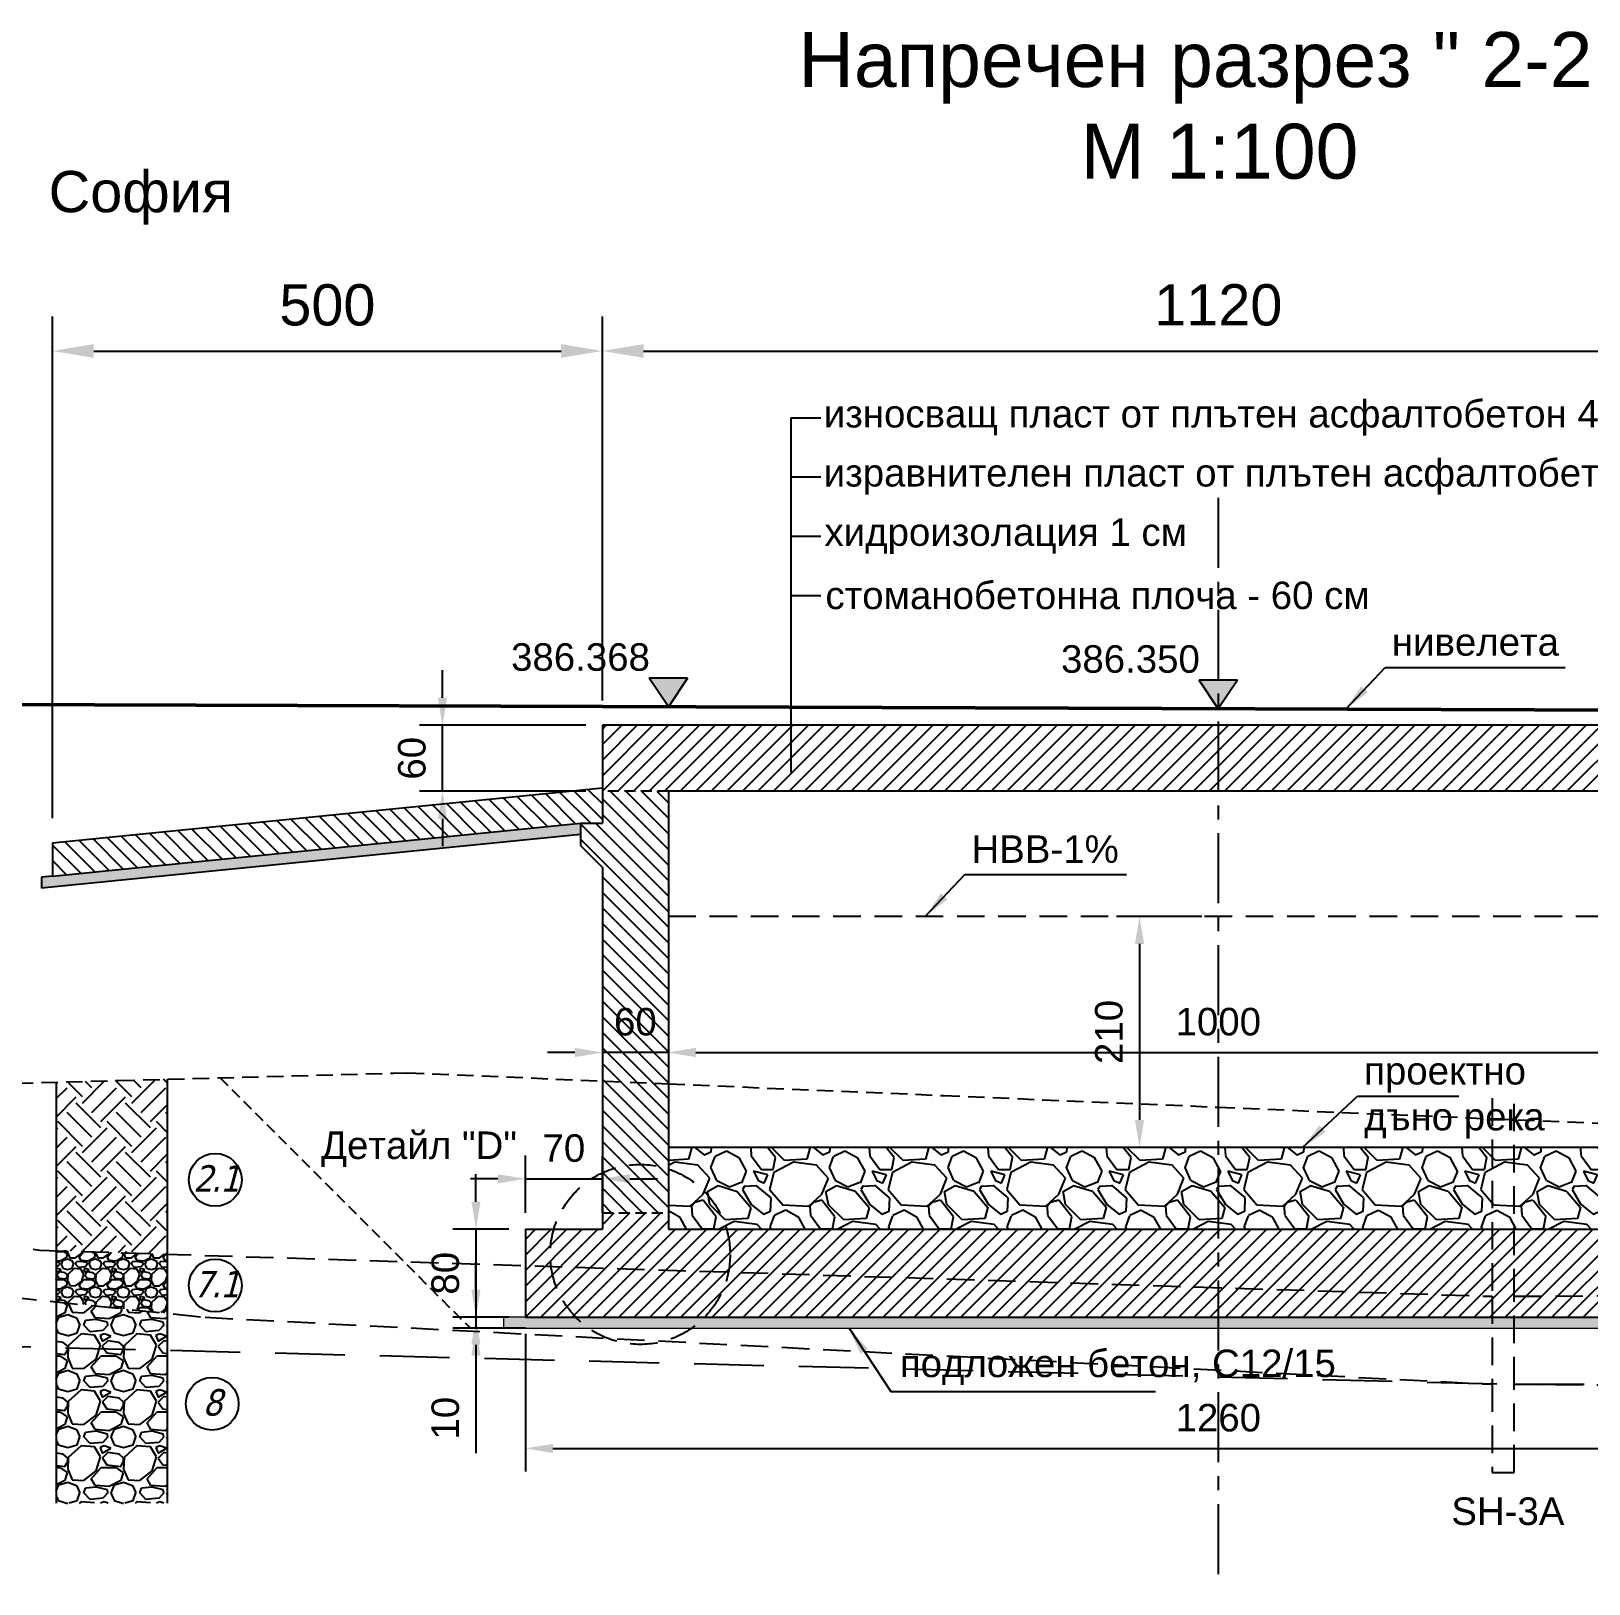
# Model space of a CAD drawing. Header units: centimetres. Extents: x 8495135 to 959133560, y 4530079 to 463453963.
# Drawn here: x 959087916 to 959089332, y 463409366 to 463410777 of the extents above; entities that cross this region are included whole.
import ezdxf
from ezdxf.enums import TextEntityAlignment as Align

# ---------------------------------------------------------------- set-up
doc = ezdxf.new("R2010")
doc.units = ezdxf.units.CM
doc.header["$LTSCALE"] = 0.1
for name, pattern in [('CENTER', [50.8, 31.75, -6.35, 6.35, -6.35]), ('DASHED', [0.75, 0.5, -0.25]), ('HIDDEN', [9.525, 6.35, -3.175]), ('LK_HIDDEN', [7.5, 5, -2.5])]:
    doc.linetypes.add(name, pattern=pattern)
for name, color, linetype, lineweight in [('31_VERT_ALIGNM', 1, 'Continuous', 50), ('br_text', 2, 'Continuous', 35), ('dimension', 1, 'Continuous', 20), ('golemi syoryjenia', 161, 'Continuous', 35)]:
    doc.layers.add(name, color=color, linetype=linetype, lineweight=lineweight)
for name, color, linetype in [('br_dimension', 1, 'Continuous'), ('br_hatch', 9, 'Continuous'), ('br_hatch_dark', 8, 'Continuous'), ('br_view_yellow', 2, 'Continuous'), ('hatch', 253, 'Continuous'), ('Kustendilska voda', 12, 'Continuous'), ('plast', 7, 'Continuous')]:
    doc.layers.add(name, color=color, linetype=linetype)
doc.styles.add('1-10 cm', font='arial.ttf', dxfattribs={"height": 2.5})
doc.styles.add('MM 1 to 100', font='arial.ttf', dxfattribs={"height": 25})
doc.styles.add('MM 1 to 150', font='arial.ttf', dxfattribs={"height": 37.5})
doc.styles.add('MM 1 to 25', font='arial.ttf', dxfattribs={"height": 6.25})
doc.styles.add('MM_ARIAL', font='arial.ttf')
doc.styles.get("Standard").update_dxf_attribs({"font": 'arial.ttf'})
doc.dimstyles.new('MM DIM 1 to 100', dxfattribs={"dimscale": 10, "dimtxt": 2.5, "dimasz": 2.5, "dimexe": 2.1, "dimexo": 1.5, "dimgap": 1.5, "dimtad": 1, "dimdec": 0, "dimdsep": 46, "dimtxsty": 'MM_ARIAL', "dimcen": 3, "dimclrd": 1, "dimclre": 1, "dimclrt": 7, "dimaunit": 2, "dimadec": 1, "dimazin": 0, "dimtp": 100, "dimtm": 3, "dimtfac": 1, "dimtdec": 0, "dimtix": 1, "dimtmove": 0, "dimatfit": 3, "dimfxl": 0, "dimtolj": 1, "dimtzin": 0, "dimarcsym": 0})
doc.dimstyles.new('MM DIM 1 to 150', dxfattribs={"dimscale": 15, "dimtxt": 2.5, "dimasz": 2.5, "dimexe": 2.1, "dimexo": 1.5, "dimgap": 1.5, "dimtad": 1, "dimdec": 0, "dimdsep": 46, "dimtxsty": 'MM_ARIAL', "dimcen": 3, "dimclrd": 1, "dimclre": 1, "dimclrt": 7, "dimaunit": 2, "dimadec": 1, "dimazin": 0, "dimtp": 100, "dimtm": 3, "dimtfac": 1, "dimtdec": 0, "dimtix": 1, "dimtmove": 0, "dimatfit": 3, "dimfxl": 0, "dimtolj": 1, "dimtzin": 0, "dimarcsym": 0})

# ---------------------------------------------------------------- blocks, each defined once
blk = doc.blocks.new('*D886')
at = {"layer": 'br_dimension', "color": 1, "lineweight": -2, "transparency": 16777216}
for p, q in [((959088495.4, 463409861), (959088495.4, 463409828)), ((959089495.4, 463409861), (959089495.4, 463409828)), ((959088520.4, 463409849), (959089470.4, 463409849))]:
    blk.add_line(p, q, dxfattribs=at)
at = {"layer": 'br_dimension', "color": 1, "transparency": 16777216}
for points in [[(959088520.4, 463409853.2), (959088520.4, 463409844.8), (959088495.4, 463409849)], [(959089470.4, 463409853.2), (959089470.4, 463409844.8), (959089495.4, 463409849)]]:
    blk.add_solid(points, dxfattribs=at)
at = {"layer": 'br_dimension', "color": 7, "transparency": 16777216, "insert": (959088995.4, 463409876.8), "char_height": 25, "attachment_point": 5, "style": 'MM_ARIAL'}
blk.add_mtext('\\A1;1000', dxfattribs=at)
blk = doc.blocks.new('*D889')
at = {"layer": 'br_dimension', "color": 1, "lineweight": -2, "transparency": 16777216}
for p, q in [((959088365.4, 463409593.3), (959088365.4, 463409468.1)), ((959089625.4, 463409593.3), (959089625.4, 463409468.1)), ((959088390.4, 463409489.1), (959089600.4, 463409489.1))]:
    blk.add_line(p, q, dxfattribs=at)
at = {"layer": 'br_dimension', "color": 1, "transparency": 16777216}
for points in [[(959088390.4, 463409493.3), (959088390.4, 463409485), (959088365.4, 463409489.1)], [(959089600.4, 463409493.3), (959089600.4, 463409485), (959089625.4, 463409489.1)]]:
    blk.add_solid(points, dxfattribs=at)
at = {"layer": 'br_dimension', "color": 7, "transparency": 16777216, "insert": (959088995.4, 463409516.9), "char_height": 25, "attachment_point": 5, "style": 'MM_ARIAL'}
blk.add_mtext('\\A1;1260', dxfattribs=at)
blk = doc.blocks.new('*D891')
at = {"layer": 'br_dimension', "color": 1, "lineweight": -2, "transparency": 16777216}
for p, q in [((959088495.4, 463409874.5), (959088495.4, 463409827.9)), ((959088435.4, 463409851.7), (959088435.4, 463409827.9)), ((959088410.4, 463409848.9), (959088385.4, 463409848.9)), ((959088495.4, 463409848.9), (959088435.4, 463409848.9)), ((959088520.4, 463409848.9), (959088545.4, 463409848.9))]:
    blk.add_line(p, q, dxfattribs=at)
at = {"layer": 'br_dimension', "color": 1, "transparency": 16777216}
for points in [[(959088410.4, 463409853.1), (959088410.4, 463409844.7), (959088435.4, 463409848.9)], [(959088520.4, 463409853.1), (959088520.4, 463409844.7), (959088495.4, 463409848.9)]]:
    blk.add_solid(points, dxfattribs=at)
at = {"layer": 'br_dimension', "color": 7, "transparency": 16777216, "insert": (959088465.4, 463409876.7), "char_height": 25, "attachment_point": 5, "style": 'MM_ARIAL'}
blk.add_mtext('\\A1;60', dxfattribs=at)
blk = doc.blocks.new('*D892')
at = {"layer": 'br_view_yellow', "color": 1, "lineweight": -2, "transparency": 16777216}
for p, q in [((959088320.5, 463409713.3), (959088320.5, 463409738.3)), ((959088350.4, 463409688.3), (959088299.5, 463409688.3)), ((959088320.5, 463409688.3), (959088320.5, 463409608.3)), ((959088350.4, 463409608.3), (959088299.5, 463409608.3)), ((959088320.5, 463409583.3), (959088320.5, 463409558.3))]:
    blk.add_line(p, q, dxfattribs=at)
at = {"layer": 'br_view_yellow', "color": 1, "transparency": 16777216}
for points in [[(959088316.3, 463409713.3), (959088324.6, 463409713.3), (959088320.5, 463409688.3)], [(959088316.3, 463409583.3), (959088324.6, 463409583.3), (959088320.5, 463409608.3)]]:
    blk.add_solid(points, dxfattribs=at)
at = {"layer": 'br_view_yellow', "color": 7, "transparency": 16777216, "insert": (959088292.7, 463409648.3), "char_height": 25, "attachment_point": 5, "rotation": 90, "style": 'MM_ARIAL'}
blk.add_mtext('\\A1;80', dxfattribs=at)
blk = doc.blocks.new('*D893')
at = {"layer": 'br_dimension', "color": 1, "lineweight": -2, "transparency": 16777216}
for p, q in [((959088320.5, 463409633.3), (959088320.5, 463409658.3)), ((959088350.4, 463409608.3), (959088299.5, 463409608.3)), ((959088330.4, 463409598.3), (959088299.5, 463409598.3)), ((959088320.5, 463409608.3), (959088320.5, 463409598.3)), ((959088320.5, 463409573.3), (959088320.5, 463409484.9))]:
    blk.add_line(p, q, dxfattribs=at)
at = {"layer": 'br_dimension', "color": 1, "transparency": 16777216}
for points in [[(959088316.3, 463409633.3), (959088324.6, 463409633.3), (959088320.5, 463409608.3)], [(959088316.3, 463409573.3), (959088324.6, 463409573.3), (959088320.5, 463409598.3)]]:
    blk.add_solid(points, dxfattribs=at)
at = {"layer": 'br_dimension', "color": 7, "transparency": 16777216, "insert": (959088292.7, 463409516.6), "char_height": 25, "attachment_point": 5, "rotation": 90, "style": 'MM_ARIAL'}
blk.add_mtext('\\A1;10', dxfattribs=at)
blk = doc.blocks.new('*D894')
at = {"layer": 'br_dimension', "color": 1, "lineweight": -2, "transparency": 16777216}
for p, q in [((959088980.4, 463409972.6), (959088902.8, 463409972.6)), ((959088923.8, 463409947.6), (959088923.8, 463409787.6)), ((959088980.4, 463409762.6), (959088902.8, 463409762.6))]:
    blk.add_line(p, q, dxfattribs=at)
at = {"layer": 'br_dimension', "color": 1, "transparency": 16777216}
for points in [[(959088919.6, 463409947.6), (959088927.9, 463409947.6), (959088923.8, 463409972.6)], [(959088919.6, 463409787.6), (959088927.9, 463409787.6), (959088923.8, 463409762.6)]]:
    blk.add_solid(points, dxfattribs=at)
at = {"layer": 'br_dimension', "color": 7, "transparency": 16777216, "insert": (959088896, 463409867.6), "char_height": 25, "attachment_point": 5, "rotation": 90, "style": 'MM_ARIAL'}
blk.add_mtext('\\A1;210', dxfattribs=at)
blk = doc.blocks.new('*D895')
at = {"layer": 'br_dimension', "color": 1, "lineweight": -2, "transparency": 16777216}
for p, q in [((959088365.4, 463409703.3), (959088365.4, 463409755.2)), ((959088435.4, 463409703.3), (959088435.4, 463409755.2)), ((959088340.4, 463409734.2), (959088315.4, 463409734.2)), ((959088365.4, 463409734.2), (959088435.4, 463409734.2)), ((959088460.4, 463409734.2), (959088485.4, 463409734.2))]:
    blk.add_line(p, q, dxfattribs=at)
at = {"layer": 'br_dimension', "color": 1, "transparency": 16777216}
for points in [[(959088340.4, 463409738.3), (959088340.4, 463409730), (959088365.4, 463409734.2)], [(959088460.4, 463409738.3), (959088460.4, 463409730), (959088435.4, 463409734.2)]]:
    blk.add_solid(points, dxfattribs=at)
at = {"layer": 'br_dimension', "color": 7, "transparency": 16777216, "insert": (959088400.4, 463409761.9), "char_height": 25, "attachment_point": 5, "style": 'MM_ARIAL'}
blk.add_mtext('\\A1;70', dxfattribs=at)
blk = doc.blocks.new('*D884')
at = {"layer": 'br_view_yellow', "color": 1, "linetype": 'ByBlock', "lineweight": -2, "ltscale": 3, "transparency": 16777216}
for p, q in [((959088290, 463410171.3), (959088290, 463410196.3)), ((959088420.4, 463410146.3), (959088269, 463410146.3)), ((959088290, 463410086.3), (959088290, 463410146.3)), ((959088420.4, 463410086.3), (959088269, 463410086.3)), ((959088290, 463410061.3), (959088290, 463410036.3))]:
    blk.add_line(p, q, dxfattribs=at)
at = {"layer": 'br_view_yellow', "color": 1, "linetype": 'ByBlock', "ltscale": 3, "transparency": 16777216}
for points in [[(959088285.9, 463410171.3), (959088294.2, 463410171.3), (959088290, 463410146.3)], [(959088285.9, 463410061.3), (959088294.2, 463410061.3), (959088290, 463410086.3)]]:
    blk.add_solid(points, dxfattribs=at)
at = {"layer": 'br_view_yellow', "color": 7, "linetype": 'ByBlock', "ltscale": 3, "transparency": 16777216, "insert": (959088262.3, 463410116.3), "char_height": 25, "attachment_point": 5, "rotation": 90, "style": 'MM_ARIAL'}
blk.add_mtext('\\A1;60', dxfattribs=at)
blk = doc.blocks.new('*U819')
at = {"ltscale": 0.5}
blk.add_hatch(color=256, dxfattribs=at).paths.add_polyline_path([(-17.5, 26), (0, 0), (17.5, 26)])
for p, q in [((-17.5, 26), (17.5, 26)), ((-17.5, 26), (0, 0)), ((0, 0), (17.5, 26)), ((-40, 0), (0, 0)), ((0, 0), (40, 0))]:
    blk.add_line(p, q, dxfattribs=at)
at = {"color": 7, "ltscale": 0.5, "style": '1-10 cm'}
blk.add_attdef('1', text='', height=25, dxfattribs=at).set_placement((79.9, 32.7), align=Align.CENTER)
blk = doc.blocks.new('*D897')
at = {"layer": 'br_hatch', "color": 1, "lineweight": -2, "transparency": 16777216}
for p, q in [((959087935.4, 463410061.8), (959087935.4, 463410517.9)), ((959088435.4, 463410168.8), (959088435.4, 463410517.9)), ((959087972.9, 463410486.4), (959088397.9, 463410486.4))]:
    blk.add_line(p, q, dxfattribs=at)
at = {"layer": 'br_hatch', "color": 1, "transparency": 16777216}
for points in [[(959087972.9, 463410492.7), (959087972.9, 463410480.2), (959087935.4, 463410486.4)], [(959088397.9, 463410492.7), (959088397.9, 463410480.2), (959088435.4, 463410486.4)]]:
    blk.add_solid(points, dxfattribs=at)
at = {"layer": 'br_hatch', "color": 7, "transparency": 16777216, "insert": (959088185.4, 463410528.1), "char_height": 37.5, "attachment_point": 5, "style": 'MM_ARIAL'}
blk.add_mtext('\\A1;500', dxfattribs=at)
blk = doc.blocks.new('*D885')
at = {"layer": 'br_hatch', "color": 1, "lineweight": -2, "transparency": 16777216}
for p, q in [((959088435.4, 463410168.8), (959088435.4, 463410517.9)), ((959089555.4, 463410168.8), (959089555.4, 463410517.9)), ((959088472.9, 463410486.4), (959089517.9, 463410486.4))]:
    blk.add_line(p, q, dxfattribs=at)
at = {"layer": 'br_hatch', "color": 1, "transparency": 16777216}
for points in [[(959088472.9, 463410492.7), (959088472.9, 463410480.2), (959088435.4, 463410486.4)], [(959089517.9, 463410492.7), (959089517.9, 463410480.2), (959089555.4, 463410486.4)]]:
    blk.add_solid(points, dxfattribs=at)
at = {"layer": 'br_hatch', "color": 7, "transparency": 16777216, "insert": (959088995.4, 463410528.1), "char_height": 37.5, "attachment_point": 5, "style": 'MM_ARIAL'}
blk.add_mtext('\\A1;1120', dxfattribs=at)

msp = doc.modelspace()

# ---------------------------------------------------------------- hatches: boundary and pattern name
at = {"layer": 'br_hatch'}
h = msp.add_hatch(dxfattribs=at)
h.set_pattern_fill('_USER', color=256, scale=10, angle=45, style=0, pattern_type=0)
h.set_pattern_definition([(45, (959088435.403, 463410086.289), (-7.07107, 7.07107), [])])
h.paths.add_polyline_path([(959089473.18, 463410146.29), (959088995.42, 463410146.29), (959088995.42, 463410086.29), (959089455.08, 463410086.29, -0.1391006)])
h.paths.add_polyline_path([(959089555.4, 463410146.29), (959089473.18, 463410146.29, 0.1391006), (959089455.08, 463410086.29), (959089495.4, 463410086.29), (959089555.4, 463410086.29)])
h.paths.add_polyline_path([(959088995.42, 463410146.29), (959088435.4, 463410146.29), (959088435.4, 463410086.29), (959088495.4, 463410086.29), (959088995.42, 463410086.29)])
h = msp.add_hatch(dxfattribs=at)
h.set_pattern_fill('_USER', color=256, scale=10, angle=135, style=0, pattern_type=0)
h.set_pattern_definition([(135, (959087935.405, 463410009.182), (-7.07107, -7.07107), [])])
h.paths.add_polyline_path([(959088435.4, 463410089.33), (959087935.41, 463410039.33), (959087935.41, 463410009.18), (959088415.41, 463410057.18), (959088435.4, 463410057.18)])
h = msp.add_hatch(dxfattribs=at)
h.set_pattern_fill('_USER', color=256, scale=10, angle=135, style=0, pattern_type=0)
h.set_pattern_definition([(135, (959088415.405, 463409703.309), (-7.07107, -7.07107), [])])
h.paths.add_polyline_path([(959088495.4, 463409743.03, 0.1904634), (959088435.4, 463409739.57), (959088435.4, 463409703.31), (959088495.4, 463409703.31)])
h.paths.add_polyline_path([(959088495.4, 463409820.45), (959088435.4, 463409823.01), (959088435.4, 463409739.57, -0.1904634), (959088495.4, 463409743.03)])
h.paths.add_polyline_path([(959088495.4, 463410086.29), (959088435.4, 463410086.29), (959088435.4, 463410057.18), (959088415.41, 463410057.18), (959088415.41, 463410037.18), (959088435.4, 463410017.18), (959088435.4, 463409823.01), (959088495.4, 463409820.45)])
h.paths.add_polyline_path([(959088439.92, 463409850.72), (959088491.27, 463409850.72), (959088491.27, 463409902.23), (959088439.92, 463409902.23)], flags=24)
h = msp.add_hatch(dxfattribs=at)
h.set_pattern_fill('EARTH', color=256, scale=5, angle=45)
h.set_pattern_definition([(45, (950583317.75, 458882614.43), (4e-15, 44.90128061), [31.75, -31.75]), (45, (950583309.33, 458882622.848), (4e-15, 44.90128061), [31.75, -31.75]), (45, (950583300.912, 458882631.267), (4e-15, 44.90128061), [31.75, -31.75]), (135, (950583300.912, 458882636.88), (-44.90128061, 4e-15), [31.75, -31.75]), (135, (950583309.33, 458882645.3), (-44.90128061, 4e-15), [31.75, -31.75]), (135, (950583317.75, 458882653.718), (-44.90128061, 4e-15), [31.75, -31.75])])
h.paths.add_polyline_path([(959088039.74, 463409824.64), (959088025.24, 463409824.25), (959087938.94, 463409821.92), (959087938.94, 463409668.85), (959088032.62, 463409665.87), (959088039.74, 463409665.64)])
h = msp.add_hatch(dxfattribs=at)
h.set_pattern_fill('GRAVEL', color=256, scale=3, angle=135, style=0)
h.set_pattern_definition([(3.0128, (959088402.727, 463409673.222), (915.987086, 53.881766), [10.2516, -1014.915]), (319.9697, (959088412.9643, 463409673.761), (-700.460643, 592.69833), [17.5922, -1741.62]), (267.5104, (959088426.4347, 463409662.4458), (53.882508, 1131.512458), [12.4045, -1228.041]), (42.2737, (959088460.919, 463409654.9023), (-1131.51169, -1023.749085), [16.0202, -1585.992]), (67.8337, (959088472.7728, 463409665.6786), (-377.17036, -915.987257), [15.709, -1555.194]), (132.2737, (959088478.6998, 463409680.2267), (1023.749085, -1131.51169), [16.0201, -1585.992]), (172.6942, (959088467.9235, 463409692.0806), (1239.275307, -161.645533), [21.1858, -2097.393]), (207.2553, (959088446.9097, 463409694.7747), (-1562.565663, -808.22264), [20.0016, -1980.159]), (256.4296, (959088429.1288, 463409685.6148), (-269.406749, -1131.511558), [16.0744, -1591.365]), (310.2364, (959088425.357, 463409669.989), (-538.815407, 646.57747), [18.3514, -899.217]), (357.3974, (959088437.211, 463409655.98), (1239.274593, -53.882327), [23.7323, -2349.504]), (273.8141, (959088408.115, 463409708.784), (53.881794, -700.45924), [8.1, -801.918]), (306.4692, (959088408.6538, 463409700.7016), (-592.695563, 808.222253), [15.4105, -1525.638]), (0, (959088417.814, 463409688.31), (53.8815, 53.8815), [10.7763, -96.9867]), (338.1986, (959088415.12, 463409678.071), (-377.17214, 161.64505), [5.8032, -574.518]), (66.8014, (959088420.508, 463409675.916), (-107.76314, -215.52629), [8.207, -402.144]), (165.9638, (959088423.74, 463409683.46), (-269.4076, 53.88128), [13.3296, -430.989]), (296.565, (959088410.81, 463409686.692), (-53.88167, 161.6446), [9.6386, -231.327]), (151.3895, (959088451.759, 463409644.665), (-700.459938, 377.17139), [13.5026, -1336.764]), (205.3462, (959088439.905, 463409651.1306), (808.221612, 377.17052), [11.328, -1121.466]), (68.1986, (959088400.033, 463409675.916), (-161.64505, -377.17214), [11.6064, -568.716]), (118.6105, (959088404.3433, 463409686.6924), (377.17139, -700.459938), [13.5026, -1336.764]), (114.444, (959088485.166, 463409678.071), (161.645075, -377.17096), [13.021, -638.031]), (69.7751, (959088479.7774, 463409689.9253), (-323.289573, -862.103685), [10.9102, -1080.108]), (201.8014, (959088453.375, 463409730.336), (-377.17214, -161.64505), [11.6064, -568.716]), (152.354, (959088442.599, 463409726.026), (915.985837, -484.934193), [12.7735, -1264.572]), (204.444, (959088479.777, 463409703.9345), (377.17096, 161.645075), [6.5105, -644.544]), (236.3099, (959088456.608, 463409727.104), (-161.64419, -269.40673), [3.8855, -384.66]), (300.9638, (959088454.453, 463409723.87), (-107.76328, 215.52617), [15.709, -298.4715]), (321.009, (959088462.5353, 463409710.4003), (-592.695984, 484.933162), [14.558, -1441.242]), (78.69, (959088428.59, 463409688.309), (-53.8814, -161.64452), [10.9897, -263.7534]), (128.1572, (959088430.7452, 463409699.0852), (-808.222947, 1023.750059), [19.1867, -1899.48]), (195.9454, (959088418.891, 463409714.172), (592.695503, 161.64421), [7.8452, -776.682]), (225, (959088411.35, 463409712.02), (-7e-15, -107.763), [4.572, -71.628]), (255.2564, (959088461.9965, 463409707.706), (161.644877, 592.696257), [10.586, -1048.017]), (183.0128, (959088459.3024, 463409697.469), (-915.987086, -53.881766), [20.5033, -1004.664]), (135, (959088438.83, 463409696.39), (-107.763, 7e-15), [19.812, -56.388]), (100.3048, (959088424.818, 463409710.4003), (161.64364, -915.985227), [12.0483, -1192.779]), (29.0546, (959088422.663, 463409722.254), (269.40833, 161.64499), [11.095, -543.651]), (342.646, (959088432.3617, 463409727.6424), (1562.564544, -484.933132), [18.0643, -1788.375]), (310.4261, (959088449.6037, 463409722.2543), (646.578863, -754.341415), [19.1109, -1891.974]), (310.4261, (959088449.6037, 463409722.2543), (646.578863, -754.341415), [19.1109, -1891.974])])
h.paths.add_polyline_path([(959088995.42, 463409762.65), (959088495.4, 463409762.65), (959088495.4, 463409743.03, -0.2468233), (959088548.25, 463409688.31), (959088995.42, 463409688.31)])
h.paths.add_polyline_path([(959089495.4, 463409762.65), (959088995.42, 463409762.65), (959088995.42, 463409688.31), (959089495.4, 463409688.31)])
h.paths.add_polyline_path([(959088495.4, 463409743.03), (959088495.4, 463409688.31), (959088548.25, 463409688.31, 0.2468233)], flags=17)
h = msp.add_hatch(dxfattribs=at)
h.set_pattern_fill('_USER', color=256, scale=10, angle=45, style=0, pattern_type=0)
h.set_pattern_definition([(45, (959088365.403, 463409608.306), (-7.07107, 7.07107), [])])
h.paths.add_polyline_path([(959088388.03, 463409665.4, -0.071117), (959088391.3, 463409688.31), (959088365.4, 463409688.31), (959088365.4, 463409608.31), (959088411.27, 463409608.31, -0.1957588)])
h.paths.add_polyline_path([(959088551.52, 463409665.4, 0.071117), (959088548.25, 463409688.31), (959088495.4, 463409688.31), (959088495.4, 463409703.31), (959088435.4, 463409703.31), (959088435.4, 463409688.31), (959088391.3, 463409688.31, 0.071117), (959088388.03, 463409665.4, 0.1957588), (959088411.27, 463409608.31), (959088528.28, 463409608.31, 0.1957575)])
h.paths.add_polyline_path([(959088995.42, 463409688.31), (959088548.25, 463409688.31, -0.071117), (959088551.52, 463409665.4, -0.1957575), (959088528.28, 463409608.31), (959088995.42, 463409608.31)])
h.paths.add_polyline_path([(959089625.4, 463409688.31), (959089555.4, 463409688.31), (959089555.4, 463409703.31), (959089495.4, 463409703.31), (959089495.4, 463409688.31), (959088995.42, 463409688.31), (959088995.42, 463409608.31), (959089625.4, 463409608.31)])
h = msp.add_hatch(dxfattribs=at)
h.set_pattern_fill('GRAVEL', color=256)
h.set_pattern_definition([(228.0127875, (950583336.0379, 458882639.8294), (-203.20000001596, -228.5999999858), [3.4172144, -338.304836396]), (184.969741, (950583333.7519, 458882637.2894), (304.7999998794, 25.40000144698), [5.8640472, -580.540488935]), (132.5104471, (950583327.9099, 458882636.7814), (254.00000010727, -279.39999990246), [4.1348152, -409.34722794]), (267.273689, (950583318.0039, 458882630.4314), (25.4000000532, 507.99999999733), [5.3400452, -528.66437426]), (292.83365418, (950583317.7499, 458882625.0974), (-127.00000001063, 304.79999999555), [5.236337, -518.398077453]), (357.273689, (950583319.7819, 458882620.2714), (-507.99999999733, 25.4000000532), [5.3400452, -528.66437426]), (37.69424047, (950583325.11585, 458882620.0174), (-330.19999998536, -254.000000019), [7.0619366, -699.13115314]), (72.25532837, (950583330.70385, 458882624.3354), (177.80000004779, 558.79999998479), [6.6671952, -660.05256602]), (121.42956562, (950583332.7359, 458882630.6854), (-203.20000002883, 330.19999998226), [5.35813, -530.45545699]), (175.2363583, (950583329.9419, 458882635.2574), (279.399999996, -25.4000000439), [6.1171328, -299.7393695]), (222.3974378, (950583323.84585, 458882635.7654), (-304.79999999025, -279.40000001064), [7.9107792, -783.16772512]), (138.81407483, (950583343.1499, 458882630.1774), (-177.79999998934, 152.4000000124), [2.7000454, -267.305658243]), (171.4692344, (950583341.1179, 458882631.9554), (330.2000000089, -50.79999994237), [5.1368198, -508.54638997]), (225, (950583336.038, 458882632.717), (-4e-15, -25.4), [3.5920934, -32.328931084]), (203.19859051, (950583334.26, 458882635.7654), (127.0000000035, 50.7999999911), [1.9344132, -191.50622369]), (291.80140949, (950583332.482, 458882635.0034), (-25.4000000053, 76.1999999982), [2.7356562, -134.0475299]), (30.96375653, (950583333.498, 458882632.4634), (76.2000000019, 50.7999999972), [4.4431966, -143.66298153]), (161.56505118, (950583337.308, 458882634.749), (50.800000001, -25.3999999973), [3.2128714, -77.10898117]), (16.389540334, (950583317.7499, 458882635.0034), (254, 76.2), [4.50088, -445.588266725]), (70.34617594, (950583322.0679, 458882636.2734), (-101.6000000093, -279.3999999967), [3.7759894, -373.82215678]), (293.19859051, (950583337.308, 458882639.8294), (-50.7999999911, 127.0000000036), [3.868801, -189.57183589]), (343.61045967, (950583338.8319, 458882636.2734), (-254.00000000532, 76.19999998223), [4.50088, -445.588266725]), (339.44395478, (950583317.75, 458882619.2554), (-127, 50.8), [4.340352, -212.67734313]), (294.7751406, (950583321.8139, 458882617.7314), (-127.00000015117, 279.39999993127), [3.6367212, -360.03593381]), (66.80140949, (950583337.562, 458882614.4294), (50.799999992, 127.0000000032), [3.868801, -189.57183589]), (17.35402464, (950583339.0859, 458882617.9854), (-330.19999999343, -101.60000002132), [4.2578274, -421.5237598]), (69.44395478, (950583325.116, 458882614.4294), (-50.8000000009, -126.99999999965), [2.170176, -214.84751913]), (101.309932474, (950583336.038, 458882614.4294), (-25.4, 101.6), [1.295146, -128.219949645]), (165.96375653, (950583335.784, 458882615.6994), (76.2, -25.4), [5.236337, -99.49054589]), (186.00900596, (950583330.7039, 458882616.9694), (253.99999999865, 25.4000000133), [4.85267, -480.413648633]), (303.69006753, (950583333.498, 458882630.1774), (-25.4000000035, 50.799999998), [3.6632388, -87.9177636]), (353.15722659, (950583335.5299, 458882627.1294), (431.80000000266, -50.79999997739), [6.3955676, -633.16009065]), (60.9453959, (950583341.8799, 458882626.3674), (-101.6000000028, -177.7999999984), [2.6150824, -258.89392318]), (90, (950583343.15, 458882628.653), (-25.4, 25.4), [1.524, -23.876]), (120.25643716, (950583330.1959, 458882617.7314), (101.59999998757, -177.8000000071), [3.5286696, -349.33940773]), (48.0127875, (950583328.4179, 458882620.7794), (203.20000001675, 228.5999999851), [6.8344288, -334.887621996]), (0, (950583332.99, 458882625.86), (25.4, 25.4), [6.604, -18.796]), (325.3048465, (950583339.5939, 458882625.8594), (254.00000009622, -177.79999986255), [4.0160956, -397.59316724]), (254.0546041, (950583342.896, 458882623.5734), (-25.3999999982, -101.6000000004), [3.6982908, -181.21650039]), (207.64597536, (950583341.8799, 458882620.0174), (-482.60000001773, -253.99999996631), [6.021451, -596.12464423]), (175.42607874, (950583336.5459, 458882617.2234), (-330.19999999999, 25.4), [6.3702946, -630.65846456])])
h.paths.add_polyline_path([(959088039.74, 463409627.48), (959088039.74, 463409665.64), (959088032.62, 463409665.87), (959087938.94, 463409668.85), (959087938.94, 463409637.11)])
h.paths.add_polyline_path([(959087938.94, 463409637.11), (959087938.94, 463409622.35), (959088039.74, 463409611.92), (959088039.74, 463409627.48)])
h = msp.add_hatch(dxfattribs=at)
h.set_pattern_fill('GRAVEL', color=256, scale=2)
h.set_pattern_definition([(228.0127875, (950583354.326, 458882660.518), (-406.4000000319, -457.1999999716), [6.8344288, -676.6096728]), (184.969741, (950583349.7539, 458882655.438), (609.5999997588, 50.80000289396), [11.7280944, -1161.08097787]), (132.5104471, (950583338.07, 458882654.422), (508.0000002145, -558.7999998049), [8.2696304, -818.69445588]), (267.273689, (950583318.2579, 458882641.722), (50.8000001064, 1015.99999999466), [10.6800904, -1057.32874851]), (292.83365418, (950583317.7499, 458882631.054), (-254.00000002127, 609.5999999911), [10.472674, -1036.7961549]), (357.273689, (950583321.8139, 458882621.402), (-1015.99999999466, 50.8000001064), [10.6800904, -1057.32874851]), (37.69424047, (950583332.4819, 458882620.894), (-660.39999997072, -508.000000038), [14.1238732, -1398.26230628]), (72.25532837, (950583343.6579, 458882629.53), (355.6000000956, 1117.59999996958), [13.3343904, -1320.10513204]), (121.42956562, (950583347.7219, 458882642.23), (-406.40000005766, 660.3999999645), [10.71626, -1060.91091397]), (175.2363583, (950583342.134, 458882651.374), (558.799999992, -50.8000000878), [12.2342656, -599.478739]), (222.3974378, (950583329.9419, 458882652.39), (-609.5999999805, -558.80000002128), [15.8215584, -1566.33545024]), (138.81407483, (950583368.55, 458882641.214), (-355.5999999787, 304.8000000248), [5.4000908, -534.6113165]), (171.4692344, (950583364.4859, 458882644.77), (660.4000000178, -101.59999988475), [10.2736396, -1017.09277994]), (225, (950583354.326, 458882646.294), (-7e-15, -50.8), [7.1841868, -64.65786217]), (203.19859051, (950583350.77, 458882652.39), (254.000000007, 101.599999982), [3.8688264, -383.01244738]), (291.80140949, (950583347.214, 458882650.866), (-50.800000011, 152.399999996), [5.4713124, -268.0950598]), (30.96375653, (950583349.246, 458882645.786), (152.400000004, 101.5999999944), [8.8863932, -287.32596306]), (161.56505118, (950583356.866, 458882650.358), (101.600000003, -50.799999995), [6.4257428, -154.21796234]), (16.389540334, (950583317.7499, 458882650.866), (508, 152.4), [9.00176, -891.17653345]), (70.34617594, (950583326.386, 458882653.406), (-203.2000000186, -558.7999999934), [7.5519788, -747.64431356]), (293.19859051, (950583356.866, 458882660.518), (-101.5999999823, 254.000000007), [7.737602, -379.14367178]), (343.61045967, (950583359.9139, 458882653.406), (-508.00000001065, 152.39999996446), [9.00176, -891.17653345]), (339.44395478, (950583317.75, 458882619.37), (-254, 101.6), [8.680704, -425.35468626]), (294.7751406, (950583325.878, 458882616.322), (-254.0000003023, 558.7999998625), [7.2734424, -720.07186761]), (66.80140949, (950583357.374, 458882609.718), (101.599999984, 254.0000000064), [7.737602, -379.14367178]), (17.35402464, (950583360.422, 458882616.83), (-660.3999999869, -203.20000004265), [8.5156548, -843.0475196]), (69.44395478, (950583332.482, 458882609.718), (-101.6000000018, -253.9999999993), [4.340352, -429.69503826]), (101.30993247, (950583354.326, 458882609.718), (-50.8, 203.2), [2.590292, -256.4398993]), (165.96375653, (950583353.818, 458882612.258), (152.4, -50.8), [10.472674, -198.98109178]), (186.00900596, (950583343.6579, 458882614.798), (507.9999999973, 50.8000000266), [9.70534, -960.82729727]), (303.69006753, (950583349.246, 458882641.214), (-50.800000007, 101.599999996), [7.3264776, -175.8355272]), (353.15722659, (950583353.3099, 458882635.118), (863.6000000053, -101.5999999548), [12.7911352, -1266.3201813]), (60.9453959, (950583366.01, 458882633.594), (-203.2000000056, -355.5999999968), [5.2301648, -517.78784636]), (90, (950583368.55, 458882638.166), (-50.8, 50.8), [3.048, -47.752]), (120.25643716, (950583342.642, 458882616.322), (203.1999999751, -355.6000000142), [7.0573392, -698.67881546]), (48.0127875, (950583339.086, 458882622.418), (406.4000000335, 457.1999999702), [13.6688576, -669.775244]), (0, (950583348.23, 458882632.58), (50.8, 50.8), [13.208, -37.592]), (325.3048465, (950583361.438, 458882632.578), (508.0000001924, -355.5999997251), [8.0321912, -795.18633448]), (254.0546041, (950583368.042, 458882628.006), (-50.7999999965, -203.200000001), [7.3965816, -362.43300078]), (207.64597536, (950583366.0099, 458882620.894), (-965.20000003547, -507.9999999326), [12.042902, -1192.24928846]), (175.42607874, (950583355.3419, 458882615.306), (-660.39999999998, 50.8), [12.7405892, -1261.31692912])])
h.paths.add_polyline_path([(959088039.74, 463409611.92), (959087938.94, 463409622.35), (959087938.94, 463409439.44), (959088039.74, 463409439.44)])
at = {"layer": 'hatch'}
h = msp.add_hatch(color=256, dxfattribs=at)
h.dxf.hatch_style = 2
h.paths.add_polyline_path([(959088415.41, 463410047.18), (959088415.41, 463410057.18), (959087935.41, 463410009.18), (959087925.45, 463410008.19), (959087925.45, 463409998.19)])
h = msp.add_hatch(color=256, dxfattribs=at)
h.dxf.hatch_style = 2
h.paths.add_polyline_path([(959088985.4, 463409608.31), (959088345.4, 463409608.31), (959088345.4, 463409608.31), (959088345.4, 463409598.31), (959088985.4, 463409598.31)])
h.paths.add_polyline_path([(959089645.4, 463409608.31), (959089625.4, 463409608.31), (959088985.4, 463409608.31), (959088985.4, 463409598.31), (959089625.4, 463409598.31), (959089645.4, 463409598.31)])

# ---------------------------------------------------------------- linework, layer by layer
at = {"layer": '31_VERT_ALIGNM'}
for p, q in [((959086688.41, 463410169.54), (959088435.4, 463410163.33)), ((959088435.4, 463410163.33), (959089555.4, 463410159.34))]:
    msp.add_line(p, q, dxfattribs=at)
at = {"layer": 'br_dimension'}
for p, q in [((959088606.64, 463410425.79), (959088606.64, 463410103.23)), ((959088415.41, 463410047.18), (959087925.45, 463409998.19)), ((959087935.41, 463410009.18), (959087925.45, 463410008.19)), ((959087925.45, 463410008.19), (959087925.45, 463409998.19)), ((959089495.39, 463409762.65), (959088495.39, 463409762.65))]:
    msp.add_line(p, q, dxfattribs=at)
at = {"layer": 'br_dimension', "ltscale": 0.5}
for p, q in [((959088606.64, 463410425.79), (959088634.15, 463410425.79)), ((959088606.64, 463410371.92), (959088634.15, 463410371.92)), ((959088606.64, 463410318.06), (959088634.15, 463410318.06)), ((959088606.64, 463410264.19), (959088634.15, 463410264.19))]:
    msp.add_line(p, q, dxfattribs=at)
at = {"layer": 'br_dimension', "linetype": 'CENTER', "ltscale": 20}
msp.add_line((959088995.42, 463410352.9), (959088995.42, 463409366.08), dxfattribs=at)
at = {"layer": 'br_dimension', "linetype": 'LK_HIDDEN', "ltscale": 20}
for p, q in [((959088495.4, 463410086.29), (959088435.4, 463410086.29)), ((959088087.78, 463409825.93), (959088315.4, 463409598.31)), ((959088435.4, 463409703.31), (959088495.4, 463409703.31))]:
    msp.add_line(p, q, dxfattribs=at)
at = {"layer": 'br_dimension', "linetype": 'HIDDEN', "ltscale": 100}
msp.add_line((959088365.4, 463409598.31), (959088315.4, 463409598.31), dxfattribs=at)
at = {"layer": 'br_dimension', "linetype": 'LK_HIDDEN', "ltscale": 50}
msp.add_circle((959088469.78, 463409665.4), 81.75, dxfattribs=at)
at = {"layer": 'br_hatch', "linetype": 'HIDDEN', "ltscale": 100}
msp.add_lwpolyline([(959086007.12, 463409687.38), (959087090.42, 463409602.37), (959089264.42, 463409547.37), (959090976.71, 463409547.37)], dxfattribs=at)
at = {"layer": 'br_hatch_dark'}
for p, q in [((959088039.74, 463409824.64), (959088039.74, 463409439.44)), ((959087938.94, 463409821.92), (959087938.94, 463409439.44))]:
    msp.add_line(p, q, dxfattribs=at)
at = {"layer": 'br_hatch_dark', "linetype": 'DASHED', "ltscale": 300}
msp.add_lwpolyline([(959087745.42, 463409816.65), (959087995.42, 463409823.45), (959088245.42, 463409830.15), (959088258.32, 463409830.55), (959088495.42, 463409820.45), (959088745.42, 463409809.85), (959088995.42, 463409799.25), (959089245.42, 463409788.65), (959089352.52, 463409784.15), (959089495.42, 463409766.15), (959089563.02, 463409757.65), (959089648.22, 463409790.85), (959089745.42, 463409790.35), (959089901.62, 463409789.55), (959089995.42, 463409833.45), (959090002.42, 463409836.75), (959090245.42, 463409825.45), (959090336.92, 463409821.15), (959090495.42, 463409813.45), (959090745.42, 463409801.35), (959090961.02, 463409790.85), (959090995.42, 463409791.65)], dxfattribs=at)
at = {"layer": 'br_hatch_dark', "linetype": 'DASHED', "ltscale": 500}
for points in [[(959089244.42, 463409807.37), (959089244.42, 463409627.37), (959089244.42, 463409547.37), (959089244.42, 463409467.37), (959089264.42, 463409467.37), (959089264.42, 463409547.37), (959089264.42, 463409627.37), (959089264.42, 463409807.37)], [(959087100.42, 463409782.37), (959087924.08, 463409669.32), (959089244.42, 463409627.37)], [(959087100.42, 463409752.37), (959087746.78, 463409642.24), (959088074.35, 463409608.33), (959089244.42, 463409547.37)], [(959089264.42, 463409627.37), (959089995.42, 463409632.42), (959090976.71, 463409636.39)], [(959089264.42, 463409547.37), (959090976.71, 463409540.23)]]:
    msp.add_lwpolyline(points, dxfattribs=at)
at = {"layer": 'br_hatch_dark'}
for centre in [(959088083.46, 463409733.19), (959088083.46, 463409637.22), (959088080.7, 463409529.7)]:
    msp.add_circle(centre, 24, dxfattribs=at)
at = {"layer": 'br_view_yellow'}
for p, q in [((959089555.4, 463410146.29), (959088435.4, 463410146.29)), ((959088435.4, 463410146.29), (959088435.4, 463410057.18)), ((959088495.4, 463410086.29), (959088495.4, 463409688.31)), ((959089495.4, 463410086.29), (959088495.4, 463410086.29)), ((959088435.4, 463410017.18), (959088435.4, 463409688.31)), ((959088365.4, 463409688.31), (959088365.4, 463409608.31)), ((959088365.4, 463409688.31), (959088435.4, 463409688.31)), ((959088495.4, 463409688.31), (959089495.4, 463409688.31)), ((959088365.4, 463409608.31), (959089625.4, 463409608.31))]:
    msp.add_line(p, q, dxfattribs=at)
at = {"layer": 'br_view_yellow', "linetype": 'ByBlock', "ltscale": 3}
for p, q in [((959087935.41, 463410039.33), (959088435.41, 463410089.33)), ((959087935.41, 463410009.18), (959088415.41, 463410057.18)), ((959088415.41, 463410057.18), (959088415.41, 463410037.18)), ((959088415.41, 463410057.18), (959088435.41, 463410057.18)), ((959087935.41, 463410039.33), (959087935.41, 463410009.18)), ((959088415.41, 463410037.18), (959088435.41, 463410017.18))]:
    msp.add_line(p, q, dxfattribs=at)
at = {"layer": 'dimension'}
msp.add_lwpolyline([(959088365.4, 463409608.31), (959088345.4, 463409608.31), (959088345.4, 463409598.31), (959089645.4, 463409598.31), (959089645.4, 463409608.31), (959089625.4, 463409608.31)], dxfattribs=at)
at = {"layer": 'Kustendilska voda', "color": 1, "linetype": 'DASHED', "ltscale": 500}
msp.add_line((959089495.39, 463409972.65), (959088495.39, 463409972.65), dxfattribs=at)

# ---------------------------------------------------------------- block references
at = {"layer": 'br_dimension', "ltscale": 0.5}
ref = msp.add_blockref('*U819', (959088495.41, 463410163.12), dxfattribs=dict(at, xscale=-1, rotation=359.9999689842867))
ref.add_attrib('1', '386.368', dxfattribs={"layer": '0', "color": 7, "ltscale": 0.5, "height": 25, "rotation": 359.99997, "style": '1-10 cm'}).set_placement((959088415.52, 463410195.81), align=Align.CENTER)
ref = msp.add_blockref('*U819', (959088995.41, 463410161.34), dxfattribs=dict(at, xscale=-1, rotation=359.9999689842867))
ref.add_attrib('1', '386.350', dxfattribs={"layer": '0', "color": 7, "ltscale": 0.5, "height": 25, "rotation": 359.99997, "style": '1-10 cm'}).set_placement((959088915.52, 463410194.03), align=Align.CENTER)

# ---------------------------------------------------------------- texts
at = {"layer": 'br_hatch_dark', "ltscale": 0.5, "style": 'MM 1 to 100'}
msp.add_text('София', height=37.5, dxfattribs=at).set_placement((959087931.96, 463410631.25), align=Align.MIDDLE_LEFT)
at = {"layer": 'br_text', "ltscale": 0.5, "char_height": 25, "attachment_point": 4, "style": 'MM 1 to 25'}
for s, width, insert in [('{\\fArial|b0|i0|c204|p34;износващ пласт от плътен асфалтобетон }4 {\\fArial|b0|i0|c204|p34;см}', 792.7096, (959088636.68, 463410425.64)), ('изравнителен пласт от плътен асфалтобетон 8 (15) см', 905.3772, (959088636.64, 463410371.99)), ('{\\fArial|b0|i0|c204|p34;хидроизолация }1 {\\fArial|b0|i0|c204|p34;см}', 416.5144, (959088637.35, 463410318.08)), ('{\\fArial|b0|i0|c204|p34;стоманобетонна плоча }- 60 {\\fArial|b0|i0|c204|p34;см}', 540.4966, (959088638.19, 463410264.18))]:
    msp.add_mtext_dynamic_manual_height_columns(s, width=width, gutter_width=62.5, heights=[0], dxfattribs=dict(at, insert=insert))
at = {"layer": 'br_view_yellow'}
for s, insert, char_height, width, attachment_point, style in [('\\pi348.82;Напречен разрез " 2-2 "  \\P\\pi605.55;М 1:100', (959088264.81, 463410776.31), 50, 1275.3949, 1, 'MM 1 to 150'), ('нивелета', (959089153.17, 463410234.53), 25, 179.6726, 1, 'MM 1 to 100'), ('HBB-1%', (959088770.99, 463410046.25), 25, 179.6726, 1, 'MM 1 to 100'), ('проектно дъно река', (959089127.98, 463409844.84), 25, 179.6726, 1, 'MM 1 to 100'), ('подложен бетон, C12/15', (959089102.29, 463409578.93), 25, 693.6032, 3, 'MM 1 to 100')]:
    msp.add_mtext(s, dxfattribs=dict(at, insert=insert, char_height=char_height, width=width, attachment_point=attachment_point, style=style))
at = {"layer": 'br_view_yellow', "linetype": 'ByBlock', "ltscale": 3, "char_height": 25, "width": 419.1093, "attachment_point": 1, "style": 'MM 1 to 100'}
for s, insert in [('Детайл "D"', (959088179.65, 463409777.14)), ('SH-3A', (959089207.26, 463409444.59))]:
    msp.add_mtext(s, dxfattribs=dict(at, insert=insert))
at = {"layer": 'plast', "char_height": 24, "width": 30.8049, "attachment_point": 2}
for s, insert in [('{\\fTahoma|b0|i1|c0|p34;\\T0.9;2.1}', (959088083.65, 463409746.49)), ('{\\fTahoma|b0|i1|c0|p34;\\T0.9;7.1}', (959088083.65, 463409650.51)), ('{\\fTahoma|b0|i1|c0|p34;8}', (959088080.89, 463409543))]:
    msp.add_mtext(s, dxfattribs=dict(at, insert=insert))

# ---------------------------------------------------------------- dimensions: what is measured, and where the dimension line sits
at = {"layer": 'br_dimension', "color": 1}
dim = msp.add_linear_dim(base=(959088923.76, 463409762.65), p1=(959088995.39, 463409972.65), p2=(959088995.39, 463409762.65), angle=90, dimstyle='MM DIM 1 to 100', dxfattribs=at)
dim.commit()
dim.dimension.update_dxf_attribs({"geometry": '*D894', "text_midpoint": (959088895.99, 463409867.65)})
at = {"layer": 'br_dimension'}
for base, p1, p2, picture, middle in [((959088435.4, 463409848.89), (959088495.43, 463409889.54), (959088435.4, 463409866.66), '*D891', (959088465.42, 463409876.65)), ((959088435.4, 463409734.18), (959088365.4, 463409688.31), (959088435.4, 463409688.31), '*D895', (959088400.4, 463409761.94)), ((959089625.4, 463409489.14), (959088365.4, 463409608.31), (959089625.4, 463409608.31), '*D889', (959088995.4, 463409516.9))]:
    dim = msp.add_linear_dim(base=base, p1=p1, p2=p2, dimstyle='MM DIM 1 to 100', dxfattribs=at)
    dim.commit()
    dim.dimension.update_dxf_attribs({"geometry": picture, "text_midpoint": middle})
at = {"layer": 'br_dimension', "color": 1}
dim = msp.add_linear_dim(base=(959089495.43, 463409849), p1=(959088495.38, 463409876.04), p2=(959089495.43, 463409876.04), dimstyle='MM DIM 1 to 100', dxfattribs=at)
dim.commit()
dim.dimension.update_dxf_attribs({"geometry": '*D886', "text_midpoint": (959088995.4, 463409876.77)})
at = {"layer": 'br_dimension'}
dim = msp.add_linear_dim(base=(959088320.46, 463409598.31), p1=(959088365.4, 463409608.31), p2=(959088345.4, 463409598.31), angle=90, dimstyle='MM DIM 1 to 100', dxfattribs=at)
dim.commit()
dim.dimension.update_dxf_attribs({"geometry": '*D893', "text_midpoint": (959088320.46, 463409516.62), "dimtype": 160})
at = {"layer": 'br_hatch'}
for base, p1, p2, picture, middle in [((959088435.41, 463410486.44), (959087935.41, 463410039.33), (959088435.41, 463410146.33), '*D897', (959088185.41, 463410528.08)), ((959089555.4, 463410486.44), (959088435.41, 463410146.33), (959089555.4, 463410146.29), '*D885', (959088995.4, 463410528.08))]:
    dim = msp.add_linear_dim(base=base, p1=p1, p2=p2, dimstyle='MM DIM 1 to 150', dxfattribs=at)
    dim.commit()
    dim.dimension.update_dxf_attribs({"geometry": picture, "text_midpoint": middle})
at = {"layer": 'br_view_yellow', "linetype": 'ByBlock', "ltscale": 3}
dim = msp.add_linear_dim(base=(959088290.05, 463410146.33), p1=(959088435.4, 463410086.29), p2=(959088435.41, 463410146.33), angle=90, dimstyle='MM DIM 1 to 100', override={"dimfxl": 2}, dxfattribs=at)
dim.commit()
dim.dimension.update_dxf_attribs({"geometry": '*D884', "text_midpoint": (959088262.28, 463410116.31)})
at = {"layer": 'br_view_yellow'}
dim = msp.add_linear_dim(base=(959088320.46, 463409608.31), p1=(959088365.4, 463409688.31), p2=(959088365.4, 463409608.31), angle=90, dimstyle='MM DIM 1 to 100', dxfattribs=at)
dim.commit()
dim.dimension.update_dxf_attribs({"geometry": '*D892', "text_midpoint": (959088292.7, 463409648.31)})

# ---------------------------------------------------------------- leaders
at = {"layer": 'br_dimension', "color": 1}
for points in [[(959089111.21, 463410160.92), (959089147.1, 463410198.93), (959089310.85, 463410198.93)], [(959088729.02, 463409972.65), (959088764.91, 463410010.66), (959088911.98, 463410010.66)], [(959089072.09, 463409762.65), (959089121.9, 463409809.24), (959089213.99, 463409809.24)]]:
    msp.add_leader(points, dimstyle='MM DIM 1 to 100', dxfattribs=at)
at = {"layer": 'golemi syoryjenia'}
msp.add_leader([(959088659.73, 463409598.31), (959088697.52, 463409540.71), (959088938.34, 463409540.71)], dimstyle='MM DIM 1 to 100', dxfattribs=at)

doc.saveas('drawing.dxf')
